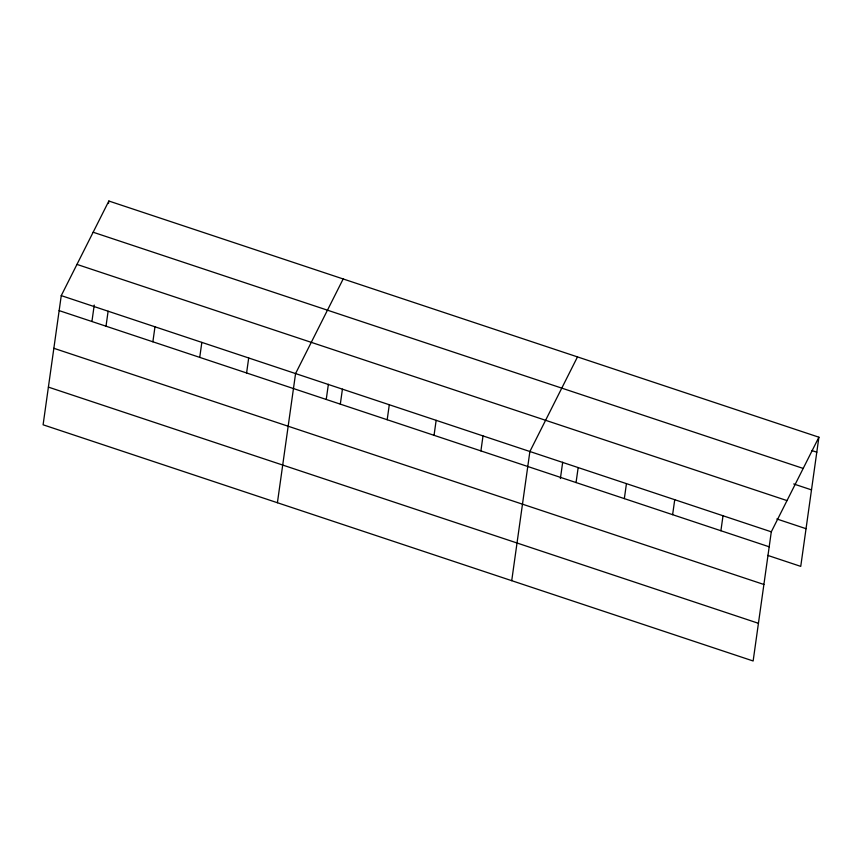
<?xml version="1.0" encoding="UTF-8"?>
<svg xmlns="http://www.w3.org/2000/svg" width="862" height="862" viewBox="0 0 862 862"><rect width="100%" height="100%" fill="white"/><g stroke="black" fill="none" stroke-linecap="round" stroke-linejoin="round"><path stroke-width="1.29" d="M61.256 295.623L43.1 424.794L753.14 660.982L771.296 531.822L818.9 437.206L108.86 201.018L61.256 295.623L771.296 531.822M91.943 321.386L94.238 305.062M108.515 203.518L108.86 201.018M106.015 326.192L108.116 311.214M152.876 341.783L154.977 326.806M199.736 357.374L201.837 342.397M246.597 372.966L248.698 357.978M277.413 502.729L295.569 373.569L343.173 278.965M326.256 399.332L328.379 384.258M340.318 404.138L342.429 389.161M387.189 419.729L389.29 404.752M434.049 435.321L436.15 420.333M480.91 450.901L483.011 435.924M511.726 580.676L529.882 451.516L577.486 356.9M560.397 478.529L562.692 462.204M576.053 482.558L578.165 467.581M624.336 498.613L626.448 483.636M672.619 514.679L674.731 499.701M720.901 530.744L723.013 515.756M818.9 437.206L800.744 566.377L767.708 555.387M811.713 450.503L816.799 452.194M93.15 232.234L803.19 468.432M793.708 483.959L811.498 489.875M76.966 264.408L787.006 500.596M776.824 518.967L806.045 528.697M59.144 310.611L769.184 546.799M53.853 348.291L763.894 584.479M48.391 387.113L758.431 623.301"/></g></svg>
